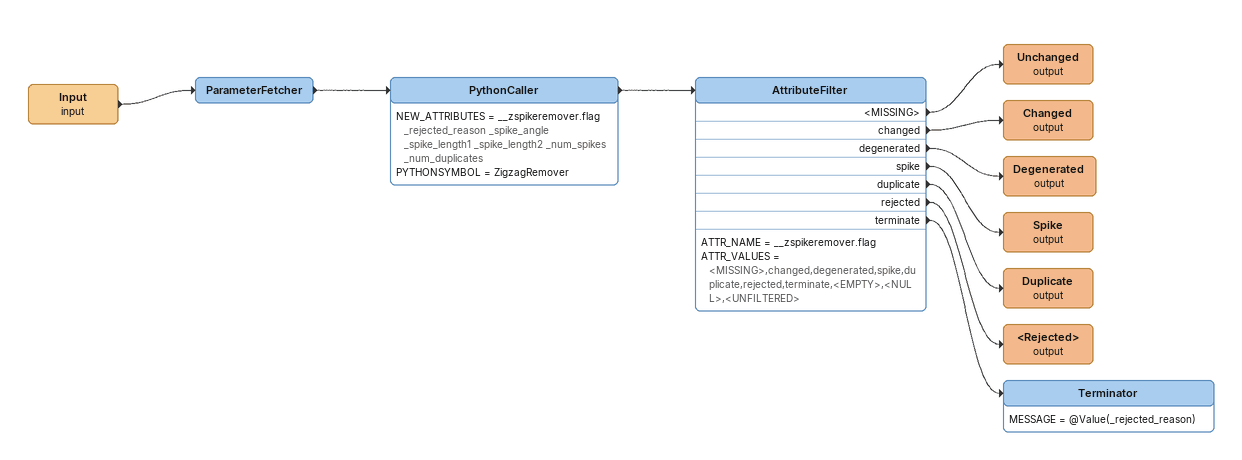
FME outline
Input (input)
    -> ParameterFetcher
ParameterFetcher
    -> PythonCaller
PythonCaller
    NEW_ATTRIBUTES = __zspikeremover.flag _rejected_reason _spike_angle _spike_length1 _spike_length2 _num_spikes _num_duplicates
    PYTHONSYMBOL = ZigzagRemover
    -> AttributeFilter
AttributeFilter
    ATTR_NAME = __zspikeremover.flag
    ATTR_VALUES = <MISSING>,changed,degenerated,spike,duplicate,rejected,terminate,<EMPTY>,<NULL>,<UNFILTERED>
    <MISSING> -> Unchanged (output)
    changed -> Changed (output)
    degenerated -> Degenerated (output)
    spike -> Spike (output)
    duplicate -> Duplicate (output)
    rejected -> <Rejected> (output)
    terminate -> Terminator
Unchanged (output)
Changed (output)
Degenerated (output)
Spike (output)
Duplicate (output)
<Rejected> (output)
Terminator
    MESSAGE = @Value(_rejected_reason)
